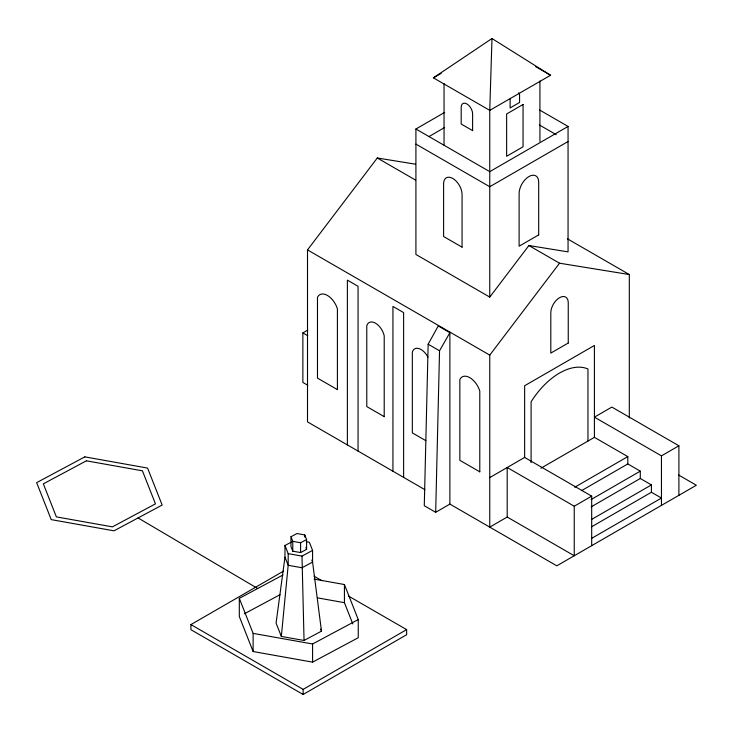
<?xml version="1.0" encoding="UTF-8"?>
<svg xmlns="http://www.w3.org/2000/svg" width="733" height="733" viewBox="0 0 733 733"><rect width="100%" height="100%" fill="white"/><g stroke="black" fill="none" stroke-linecap="round" stroke-linejoin="round"><path stroke-width="1.1" d="M438.499 325.516L428.154 344.198L424.279 505.724L435.677 512.303L449.888 504.102L556.796 565.821L696.35 485.246L678.602 475.002M435.677 512.303L439.543 350.777L449.888 332.69L438.499 326.112M489.754 110.371L491.99 38.519L550.575 75.261L489.754 110.371L433.405 77.845L491.99 38.519M306.192 541.724L309.372 542.292L312.579 550.428L312.579 562.083L321.485 631.15L304.048 640.477L281.344 636.427L288.179 565.29L288.179 553.635L284.972 545.499L291.716 541.898M284.972 545.499L284.972 557.153L276.075 623.05L281.344 636.427M424.929 489.69L307.512 421.896L307.512 249.898L377.293 157.989L415.556 164.201M444.665 112.415L415.913 129.008L415.913 254.461L489.754 297.094L528.905 245.528L568.057 251.877L568.057 126.433L539.506 109.95M507.199 517.04L507.199 467.507L574.241 506.219L574.241 555.751L507.199 517.04L489.754 527.119L489.754 355.111L559.526 263.202L629.308 274.536L629.308 418.067M433.405 77.845L441.248 73.309M428.805 136.659L444.665 127.496M415.913 129.008L489.754 171.641L568.057 126.433M568.057 141.515L489.754 186.723L415.913 144.099M307.796 385.283L302.866 382.434L302.866 332.901L307.796 330.052M348.56 596.085L406.632 629.62L406.632 634.723L303.132 694.481L190.919 629.693L190.919 624.589L283.57 571.089M489.754 477.577L524.636 457.438L591.687 496.14L591.687 545.682M540.899 468.231L594.417 437.335L627.796 456.604L627.796 463.943L581.608 490.606M574.727 487.243L627.796 456.604M574.241 506.219L591.687 496.14M678.905 445.783L611.863 407.081L594.417 417.15L661.459 455.862L678.905 445.783L678.905 495.325M591.155 499.521L640.294 471.154L640.294 478.493L591.155 506.86M591.467 519.523L651.417 484.916L651.417 492.255L591.467 526.862M190.919 624.589L303.132 689.377L406.632 629.62M591.687 538.343L661.459 498.055L651.417 492.255M290.964 536.758L296.957 533.542L304.772 534.943L306.586 539.543L306.586 549.365L300.594 552.572L292.779 551.179L290.964 546.571L290.964 536.758L292.779 541.357L292.779 551.179M292.779 541.357L300.594 542.75L306.586 539.543M288.179 553.635L301.987 556.1L312.579 550.428M314.136 579.116L344.428 584.531L358.245 619.568L358.245 637.719L312.588 662.146L253.123 651.527L239.306 616.49L239.306 598.339L283.011 574.956M244.272 613.833L279.997 594.72M239.306 598.339L253.123 633.385L312.588 643.995L358.245 619.568M317.499 597.871L344.428 602.673L352.802 623.911M535.741 66.694L550.575 75.261M539.506 125.031L556.237 134.698M567.397 238.793L629.308 274.536M377.293 157.989L415.684 180.162M528.905 245.528L559.526 263.202M307.512 249.898L489.754 355.111M428.154 344.198L439.543 350.777M627.796 463.943L640.294 471.154M640.294 478.493L651.417 484.916M302.866 332.901L307.796 335.751M425.9 440.716L412.331 432.882L412.331 352.078A12.818 7.403 60 0 1 419.111 348.615A12.818 7.403 60 0 1 427.944 357.136M314.109 576.193L321.979 580.747M138.07 517.938L257.686 588.507M311.782 560.049L312.579 562.083L301.987 567.754L288.179 565.29L284.972 557.153M305.863 547.524L306.586 549.365M320.669 629.097L321.485 631.15M304.048 640.477L301.987 556.1M661.459 455.862L661.459 505.394M594.417 437.335L594.417 345.454L524.636 385.741L524.636 457.438M587.958 441.064L587.958 368.965A61.114 35.285 -60 0 0 531.095 401.794L531.095 462.679M539.928 80.96L539.928 141.405M489.754 109.932L489.754 170.377M489.754 171.641L489.754 297.094M449.888 332.095L449.888 504.102M444.042 83.544L444.042 145.125M403.617 477.385L403.617 312.597L392.934 306.431L392.934 471.218M358.052 451.079L358.052 286.301L347.378 280.134L347.378 444.913M344.428 584.531L344.428 602.673M312.588 643.995L312.588 662.146M304.772 534.943L304.772 537.124M303.132 689.377L303.132 694.481M300.594 542.75L300.594 552.572M253.123 633.385L253.123 651.527M518.543 92.834A7 4.041 -60 0 1 519.569 94.337L519.569 102.483L510.113 107.943L510.113 99.798A7 4.041 -60 0 1 510.525 98.451M523.05 104.489L506.631 113.972L506.631 156.276L523.05 146.792L523.05 104.489M538.691 234.89L519.111 246.196L519.111 193.503A13.845 7.99 -60 0 1 528.905 176.552A13.845 7.99 -60 0 1 538.691 182.196L538.691 234.89M568.249 343.026L550.804 353.095L550.804 312.808A12.333 7.119 -60 0 1 559.526 297.699A12.333 7.119 -60 0 1 568.249 302.738L568.249 343.026M84.826 456.87L36.65 482.644L51.228 519.624L113.982 530.82L162.158 505.046L147.58 468.075L84.826 456.87M86.384 460.819L43.348 483.844L56.368 516.875L112.424 526.871L155.451 503.855L142.431 470.824L86.384 460.819M472.611 130.63L461.185 124.033L461.185 107.229A8.081 4.664 60 0 1 466.903 103.93A8.081 4.664 60 0 1 472.611 113.826L472.611 130.63M462.065 247.158L443.602 236.502L443.602 183.809A13.057 7.532 60 0 1 452.838 178.486A13.057 7.532 60 0 1 462.065 194.465L462.065 247.158M337.409 389.626L317.481 378.118L317.481 297.314A15.311 8.842 60 0 1 327.44 295.445A15.311 8.842 60 0 1 337.409 308.822L337.409 389.626M384.211 416.646L366.775 406.577L366.775 325.773A12.818 7.403 60 0 1 375.498 323.189A12.818 7.403 60 0 1 384.211 335.842L384.211 416.646M479.785 471.823L459.848 460.315L459.848 379.511A15.311 8.842 60 0 1 469.816 377.651A15.311 8.842 60 0 1 479.785 391.019L479.785 471.823"/></g></svg>
